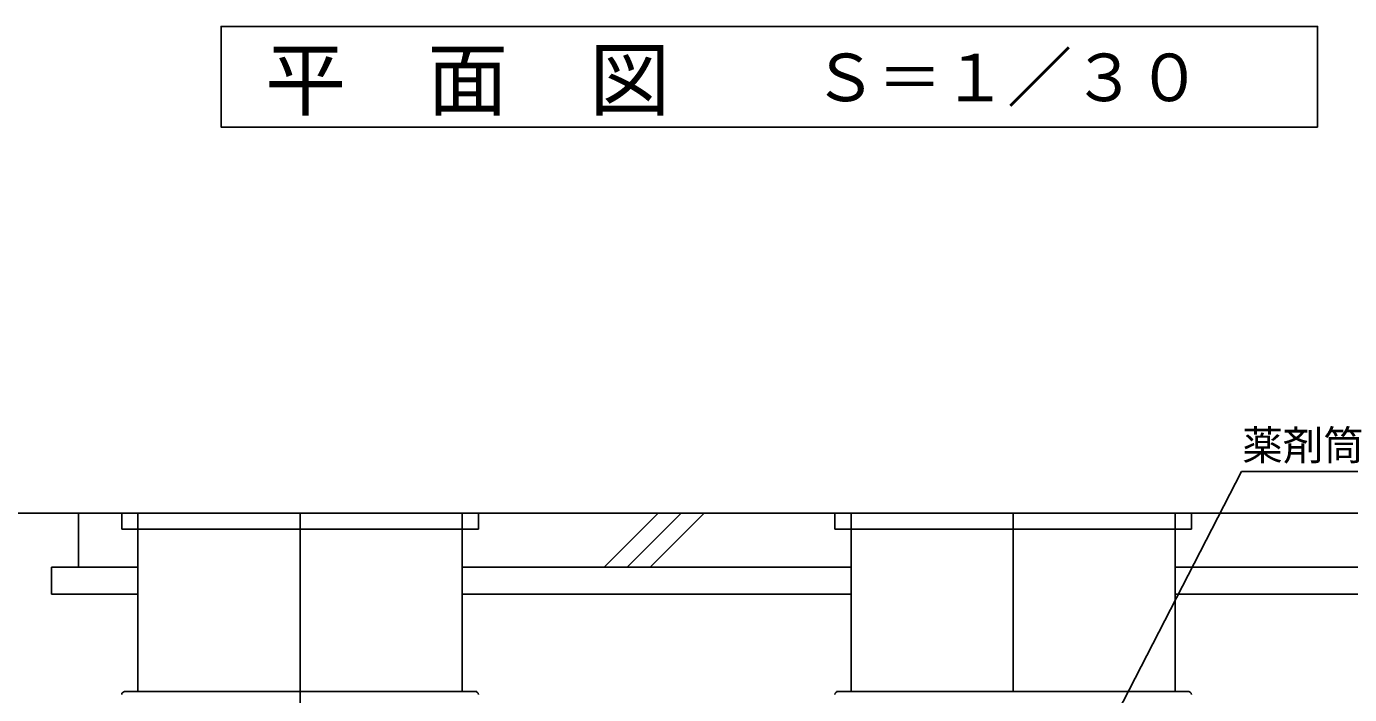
# Model space of a CAD drawing. Units: millimetres, scale not verified. Extents: x -8093 to 8093, y -5792 to 5792.
# Drawn here: x -6137 to -3688, y -1365 to -129 of the extents above; entities that cross this region are included whole.
import ezdxf
from ezdxf.enums import TextEntityAlignment as Align

# ---------------------------------------------------------------- set-up
doc = ezdxf.new("R2010")
doc.units = ezdxf.units.MM
doc.header["$LTSCALE"] = 30
doc.linetypes.add('LONG_CHAIN', pattern=[21, 18, -1, 1, -1])
doc.layers.add('0-1_00クル-フ-0躯体', color=3, linetype='Continuous', lineweight=25)
doc.layers.add('0-2_00クル-フ-1機器', color=2, linetype='Continuous', lineweight=25)
doc.styles.add('ＭＳ ゴシック', font='')
doc.styles.get('ＭＳ ゴシック').set_extended_font_data('MS Gothic')

msp = doc.modelspace()

# ---------------------------------------------------------------- linework, layer by layer
at = {"layer": '0-1_00クル-フ-0躯体', "color": 4}
for p, q in [((-4128.75, -1419.53), (-3888.12, -952.63)), ((-3888.12, -952.63), (-3635.65, -952.63))]:
    msp.add_line(p, q, dxfattribs=at)
at = {"layer": '0-1_00クル-フ-0躯体', "linetype": 'LONG_CHAIN'}
for p, q in [((-5630.74, -1029.3), (-5630.74, -1359.3)), ((-4310.74, -1029.3), (-4310.74, -1359.3)), ((-5630.74, -1409.3), (-5630.74, -1359.3)), ((-5630.74, -1409.3), (-5630.74, -1359.3))]:
    msp.add_line(p, q, dxfattribs=at)
at = {"layer": '0-1_00クル-フ-0躯体'}
for p, q in [((-5303.78, -1359.3), (-5956.49, -1359.3)), ((-5954.85, -1359.3), (-5306.64, -1359.3)), ((-3985, -1359.3), (-4637.71, -1359.3)), ((-4634.85, -1359.3), (-3986.64, -1359.3))]:
    msp.add_line(p, q, dxfattribs=at)
msp.add_lwpolyline([(-3747.43, -315.24), (-3747.43, -128.93), (-5776.76, -128.93), (-5776.76, -315.24)], close=True, dxfattribs=at)
for centre, start, end in [((-5954.85, -1365.3), 90, 177), ((-5306.64, -1365.3), 3, 90), ((-4634.85, -1365.3), 90, 177), ((-3986.64, -1365.3), 3, 90)]:
    msp.add_arc(centre, 6, start, end, dxfattribs=at)
at = {"layer": '0-2_00クル-フ-1機器'}
for p, q in [((-7328.41, -1029.3), (-4280.74, -1029.3)), ((-6040.74, -1029.3), (-6040.74, -1129.3)), ((-5960.74, -1029.3), (-5960.74, -1059.3)), ((-5930.74, -1029.3), (-5930.74, -1359.3)), ((-5330.74, -1029.3), (-5330.74, -1359.3)), ((-5300.74, -1029.3), (-5300.74, -1059.3)), ((-5300.74, -1029.3), (-5300.74, -1059.3)), ((-5067.65, -1129.3), (-4967.65, -1029.3)), ((-5025.22, -1129.3), (-4925.22, -1029.3)), ((-4982.8, -1129.3), (-4882.8, -1029.3)), ((-4740.74, -1029.3), (-2381.72, -1029.3)), ((-4640.74, -1029.3), (-4640.74, -1059.3)), ((-4610.74, -1029.3), (-4610.74, -1359.3)), ((-4010.74, -1029.3), (-4010.74, -1359.3)), ((-3980.74, -1029.3), (-3980.74, -1059.3)), ((-5960.74, -1059.3), (-5300.74, -1059.3)), ((-4640.74, -1059.3), (-3980.74, -1059.3)), ((-6090.74, -1129.3), (-6090.74, -1179.3)), ((-6090.74, -1129.3), (-5930.74, -1129.3)), ((-5330.74, -1129.3), (-4610.74, -1129.3)), ((-4010.74, -1129.3), (-3502.25, -1129.3)), ((-6090.74, -1179.3), (-5930.74, -1179.3)), ((-5330.74, -1179.3), (-4610.74, -1179.3)), ((-4010.74, -1179.3), (-3502.25, -1179.3))]:
    msp.add_line(p, q, dxfattribs=at)

# ---------------------------------------------------------------- texts
at = {"layer": '0-1_00クル-フ-0躯体', "color": 4, "style": 'ＭＳ ゴシック'}
for s, height, p in [('平\u3000面\u3000図', 110, (-5695.51, -315.21)), ('Ｓ＝１／３０', 87.98, (-4681.96, -293.54)), ('薬剤筒', 54.99, (-3886.82, -947.69))]:
    msp.add_text(s, height=height, dxfattribs=at).set_placement(p, align=Align.BOTTOM_LEFT)

doc.saveas('drawing.dxf')
